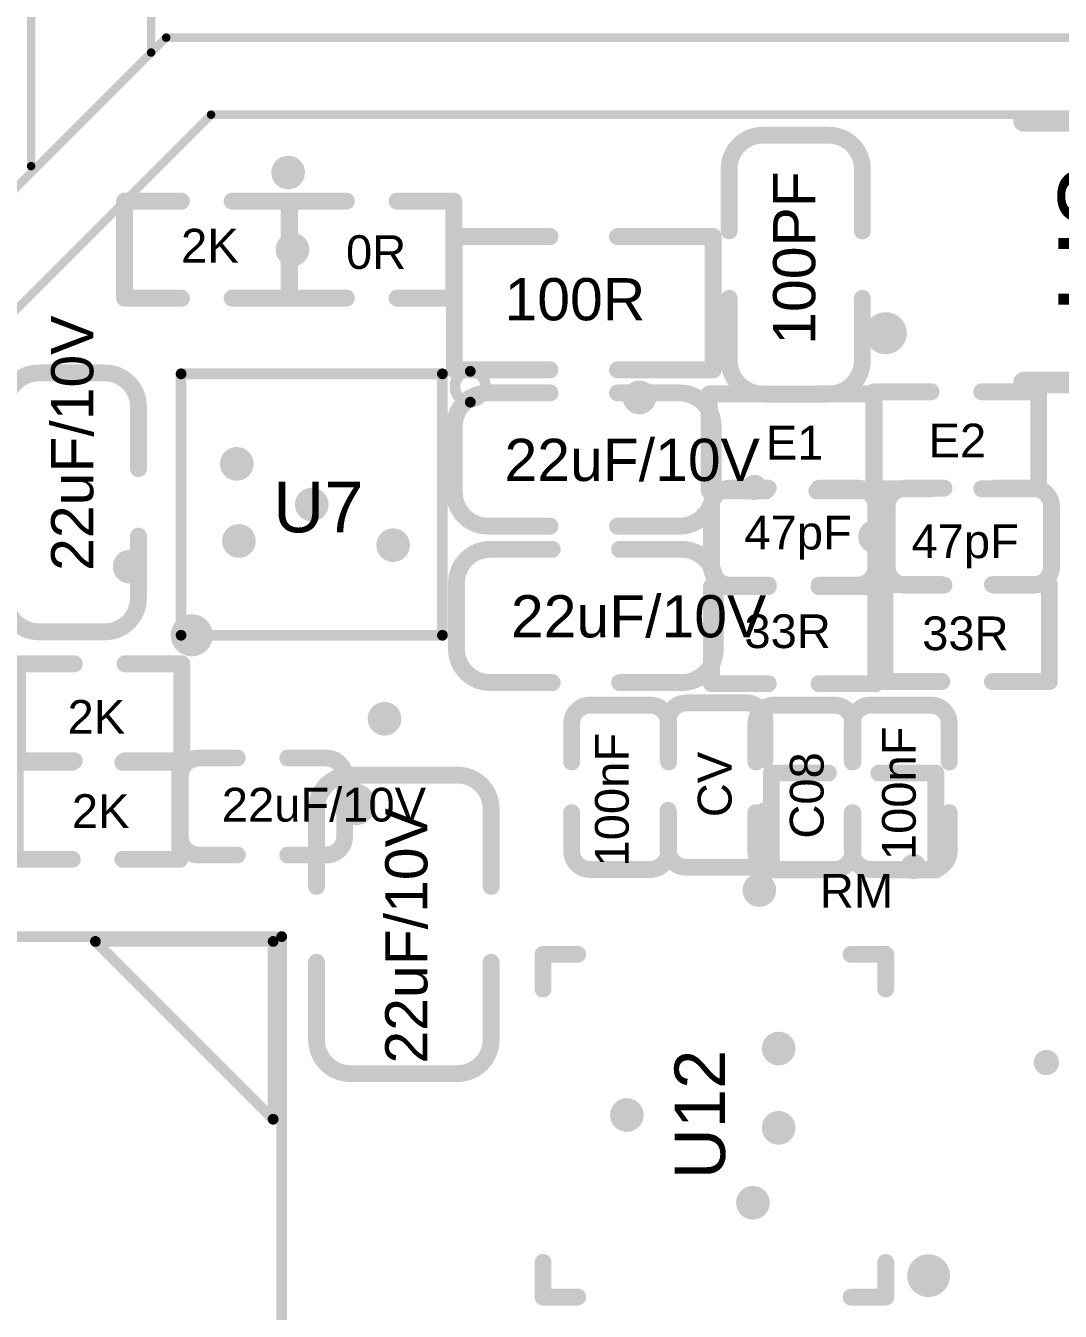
# Model space of a CAD drawing. Header units: millimetres. Extents: x 261 to 299, y 113 to 224.
# Drawn here: x 278.22 to 290.49, y 157.39 to 172.63 of the extents above; entities that cross this region are included whole.
import ezdxf

# ---------------------------------------------------------------- set-up
doc = ezdxf.new("R2010")
doc.units = ezdxf.units.MM
doc.layers.add('TopOverlay', color=2, linetype='Continuous')
doc.layers.add('ViaHoleLayer', color=16, linetype='Continuous')
doc.styles.add('Arial', font='arial.ttf', dxfattribs={"height": 0.2})

# ---------------------------------------------------------------- blocks, each defined once
blk = doc.blocks.new('LC_0402_C_1')
at = {"layer": 'TopOverlay', "const_width": 0.2}
for points in [[(-0.975, 0.355, -0.414214), (-0.755, 0.575)], [(0.755, 0.575, -0.414214), (0.975, 0.355)], [(-0.755, -0.575, -0.414214), (-0.975, -0.355)], [(0.975, -0.355, -0.414214), (0.755, -0.575)]]:
    blk.add_lwpolyline(points, format="xyb", dxfattribs=at)
at = {"layer": 'TopOverlay', "const_width": 0.1}
for points in [[(-0.805, 0.575, 1), (-0.705, 0.575, 1)], [(-0.8, 0.575, 1), (-0.7, 0.575, 1)], [(-0.35, 0.575, 1), (-0.25, 0.575, 1)], [(0.25, 0.575, 1), (0.35, 0.575, 1)], [(0.7, 0.575, 1), (0.8, 0.575, 1)], [(0.705, 0.575, 1), (0.805, 0.575, 1)], [(-1.025, 0.355, 1), (-0.925, 0.355, 1)], [(-1.025, 0.355, 1), (-0.925, 0.355, 1)], [(0.925, 0.355, 1), (1.025, 0.355, 1)], [(0.925, 0.355, 1), (1.025, 0.355, 1)], [(-1.025, -0.355, 1), (-0.925, -0.355, 1)], [(-1.025, -0.355, 1), (-0.925, -0.355, 1)], [(0.925, -0.355, 1), (1.025, -0.355, 1)], [(0.925, -0.355, 1), (1.025, -0.355, 1)], [(-0.805, -0.575, 1), (-0.705, -0.575, 1)], [(-0.8, -0.575, 1), (-0.7, -0.575, 1)], [(-0.35, -0.575, 1), (-0.25, -0.575, 1)], [(0.25, -0.575, 1), (0.35, -0.575, 1)], [(0.7, -0.575, 1), (0.8, -0.575, 1)], [(0.705, -0.575, 1), (0.805, -0.575, 1)]]:
    blk.add_lwpolyline(points, format="xyb", close=True, dxfattribs=at)
at = {"layer": 'TopOverlay', "const_width": 0.2}
for points in [[(-0.75, 0.575), (-0.3, 0.575)], [(0.3, 0.575), (0.75, 0.575)], [(-0.975, 0.355), (-0.975, -0.355)], [(0.975, 0.355), (0.975, -0.355)], [(-0.75, -0.575), (-0.3, -0.575)], [(0.3, -0.575), (0.75, -0.575)]]:
    blk.add_lwpolyline(points, dxfattribs=at)
blk = doc.blocks.new('LC_0402_R_2')
at = {"layer": 'TopOverlay', "const_width": 0.2}
for points in [[(-0.975, 0.575), (-0.3, 0.575)], [(-0.975, -0.575), (-0.975, 0.575)], [(0.3, 0.575), (0.975, 0.575)], [(0.975, -0.575), (0.975, 0.575)], [(-0.975, -0.575), (-0.3, -0.575)], [(0.3, -0.575), (0.975, -0.575)]]:
    blk.add_lwpolyline(points, dxfattribs=at)
at = {"layer": 'TopOverlay', "const_width": 0.1}
for points in [[(-1.025, 0.575, 1), (-0.925, 0.575, 1)], [(-1.025, 0.575, 1), (-0.925, 0.575, 1)], [(-0.35, 0.575, 1), (-0.25, 0.575, 1)], [(0.25, 0.575, 1), (0.35, 0.575, 1)], [(0.925, 0.575, 1), (1.025, 0.575, 1)], [(0.925, 0.575, 1), (1.025, 0.575, 1)], [(-1.025, -0.575, 1), (-0.925, -0.575, 1)], [(-1.025, -0.575, 1), (-0.925, -0.575, 1)], [(-0.35, -0.575, 1), (-0.25, -0.575, 1)], [(0.25, -0.575, 1), (0.35, -0.575, 1)], [(0.925, -0.575, 1), (1.025, -0.575, 1)], [(0.925, -0.575, 1), (1.025, -0.575, 1)]]:
    blk.add_lwpolyline(points, format="xyb", close=True, dxfattribs=at)
blk = doc.blocks.new('LC_0402_C_5')
at = {"layer": 'TopOverlay', "const_width": 0.2}
for points in [[(-0.975, 0.355, -0.414214), (-0.755, 0.575)], [(0.755, 0.575, -0.414214), (0.975, 0.355)], [(-0.755, -0.575, -0.414214), (-0.975, -0.355)], [(0.975, -0.355, -0.414214), (0.755, -0.575)]]:
    blk.add_lwpolyline(points, format="xyb", dxfattribs=at)
at = {"layer": 'TopOverlay', "const_width": 0.1}
for points in [[(-0.805, 0.575, 1), (-0.705, 0.575, 1)], [(-0.8, 0.575, 1), (-0.7, 0.575, 1)], [(-0.35, 0.575, 1), (-0.25, 0.575, 1)], [(0.25, 0.575, 1), (0.35, 0.575, 1)], [(0.7, 0.575, 1), (0.8, 0.575, 1)], [(0.705, 0.575, 1), (0.805, 0.575, 1)], [(-1.025, 0.355, 1), (-0.925, 0.355, 1)], [(-1.025, 0.355, 1), (-0.925, 0.355, 1)], [(0.925, 0.355, 1), (1.025, 0.355, 1)], [(0.925, 0.355, 1), (1.025, 0.355, 1)], [(-1.025, -0.355, 1), (-0.925, -0.355, 1)], [(-1.025, -0.355, 1), (-0.925, -0.355, 1)], [(0.925, -0.355, 1), (1.025, -0.355, 1)], [(0.925, -0.355, 1), (1.025, -0.355, 1)], [(-0.805, -0.575, 1), (-0.705, -0.575, 1)], [(-0.8, -0.575, 1), (-0.7, -0.575, 1)], [(-0.35, -0.575, 1), (-0.25, -0.575, 1)], [(0.25, -0.575, 1), (0.35, -0.575, 1)], [(0.7, -0.575, 1), (0.8, -0.575, 1)], [(0.705, -0.575, 1), (0.805, -0.575, 1)]]:
    blk.add_lwpolyline(points, format="xyb", close=True, dxfattribs=at)
at = {"layer": 'TopOverlay', "const_width": 0.2}
for points in [[(-0.75, 0.575), (-0.3, 0.575)], [(0.3, 0.575), (0.75, 0.575)], [(-0.975, 0.355), (-0.975, -0.355)], [(0.975, 0.355), (0.975, -0.355)], [(-0.75, -0.575), (-0.3, -0.575)], [(0.3, -0.575), (0.75, -0.575)]]:
    blk.add_lwpolyline(points, dxfattribs=at)
blk = doc.blocks.new('LC_0603_C_52')
at = {"layer": 'TopOverlay', "const_width": 0.2}
for points in [[(-1.535, 0.39, -0.414213), (-1.135, 0.79)], [(1.135, 0.79, -0.414213), (1.535, 0.39)], [(-1.135, -0.79, -0.414213), (-1.535, -0.39)], [(1.535, -0.39, -0.414213), (1.135, -0.79)]]:
    blk.add_lwpolyline(points, format="xyb", dxfattribs=at)
for points in [[(-1.135, 0.79), (-0.4, 0.79)], [(0.4, 0.79), (1.135, 0.79)], [(-1.535, 0.39), (-1.535, -0.39)], [(1.535, 0.39), (1.535, -0.39)], [(-1.135, -0.79), (-0.4, -0.79)], [(0.4, -0.79), (1.135, -0.79)]]:
    blk.add_lwpolyline(points, dxfattribs=at)
at = {"layer": 'TopOverlay', "const_width": 0.1}
for points in [[(-1.185, 0.79, 1), (-1.085, 0.79, 1)], [(-1.185, 0.79, 1), (-1.085, 0.79, 1)], [(-0.45, 0.79, 1), (-0.35, 0.79, 1)], [(0.35, 0.79, 1), (0.45, 0.79, 1)], [(1.085, 0.79, 1), (1.185, 0.79, 1)], [(1.085, 0.79, 1), (1.185, 0.79, 1)], [(-1.585, 0.39, 1), (-1.485, 0.39, 1)], [(-1.585, 0.39, 1), (-1.485, 0.39, 1)], [(1.485, 0.39, 1), (1.585, 0.39, 1)], [(1.485, 0.39, 1), (1.585, 0.39, 1)], [(-1.585, -0.39, 1), (-1.485, -0.39, 1)], [(-1.585, -0.39, 1), (-1.485, -0.39, 1)], [(1.485, -0.39, 1), (1.585, -0.39, 1)], [(1.485, -0.39, 1), (1.585, -0.39, 1)], [(-1.185, -0.79, 1), (-1.085, -0.79, 1)], [(-1.185, -0.79, 1), (-1.085, -0.79, 1)], [(-0.45, -0.79, 1), (-0.35, -0.79, 1)], [(0.35, -0.79, 1), (0.45, -0.79, 1)], [(1.085, -0.79, 1), (1.185, -0.79, 1)], [(1.085, -0.79, 1), (1.185, -0.79, 1)]]:
    blk.add_lwpolyline(points, format="xyb", close=True, dxfattribs=at)
blk = doc.blocks.new('LC_0805_C_53')
at = {"layer": 'TopOverlay', "const_width": 0.2}
for points in [[(-1.77, 0.635, -0.414214), (-1.37, 1.035)], [(1.37, 1.035, -0.414213), (1.77, 0.635)], [(-1.37, -1.035, -0.414213), (-1.77, -0.635)], [(1.77, -0.635, -0.414214), (1.37, -1.035)]]:
    blk.add_lwpolyline(points, format="xyb", dxfattribs=at)
for points in [[(-0.45, 1.035), (-1.37, 1.035)], [(1.37, 1.035), (0.45, 1.035)], [(-1.77, -0.635), (-1.77, 0.635)], [(1.77, -0.635), (1.77, 0.635)], [(-0.45, -1.035), (-1.37, -1.035)], [(1.37, -1.035), (0.45, -1.035)]]:
    blk.add_lwpolyline(points, dxfattribs=at)
at = {"layer": 'TopOverlay', "const_width": 0.1}
for points in [[(-1.42, 1.035, 1), (-1.32, 1.035, 1)], [(-1.42, 1.035, 1), (-1.32, 1.035, 1)], [(-0.5, 1.035, 1), (-0.4, 1.035, 1)], [(0.4, 1.035, 1), (0.5, 1.035, 1)], [(1.32, 1.035, 1), (1.42, 1.035, 1)], [(1.32, 1.035, 1), (1.42, 1.035, 1)], [(-1.82, 0.635, 1), (-1.72, 0.635, 1)], [(-1.82, 0.635, 1), (-1.72, 0.635, 1)], [(1.72, 0.635, 1), (1.82, 0.635, 1)], [(1.72, 0.635, 1), (1.82, 0.635, 1)], [(-1.82, -0.635, 1), (-1.72, -0.635, 1)], [(-1.82, -0.635, 1), (-1.72, -0.635, 1)], [(1.72, -0.635, 1), (1.82, -0.635, 1)], [(1.72, -0.635, 1), (1.82, -0.635, 1)], [(-1.42, -1.035, 1), (-1.32, -1.035, 1)], [(-1.42, -1.035, 1), (-1.32, -1.035, 1)], [(-0.5, -1.035, 1), (-0.4, -1.035, 1)], [(0.4, -1.035, 1), (0.5, -1.035, 1)], [(1.32, -1.035, 1), (1.42, -1.035, 1)], [(1.32, -1.035, 1), (1.42, -1.035, 1)]]:
    blk.add_lwpolyline(points, format="xyb", close=True, dxfattribs=at)
blk = doc.blocks.new('LC_0603_C_55')
at = {"layer": 'TopOverlay', "const_width": 0.2}
for points in [[(-1.535, 0.39, -0.414213), (-1.135, 0.79)], [(1.135, 0.79, -0.414213), (1.535, 0.39)], [(-1.135, -0.79, -0.414213), (-1.535, -0.39)], [(1.535, -0.39, -0.414213), (1.135, -0.79)]]:
    blk.add_lwpolyline(points, format="xyb", dxfattribs=at)
for points in [[(-0.4, 0.79), (-1.135, 0.79)], [(1.135, 0.79), (0.4, 0.79)], [(-1.535, -0.39), (-1.535, 0.39)], [(1.535, -0.39), (1.535, 0.39)], [(-0.4, -0.79), (-1.135, -0.79)], [(1.135, -0.79), (0.4, -0.79)]]:
    blk.add_lwpolyline(points, dxfattribs=at)
at = {"layer": 'TopOverlay', "const_width": 0.1}
for points in [[(-1.185, 0.79, 1), (-1.085, 0.79, 1)], [(-1.185, 0.79, 1), (-1.085, 0.79, 1)], [(-0.45, 0.79, 1), (-0.35, 0.79, 1)], [(0.35, 0.79, 1), (0.45, 0.79, 1)], [(1.085, 0.79, 1), (1.185, 0.79, 1)], [(1.085, 0.79, 1), (1.185, 0.79, 1)], [(-1.585, 0.39, 1), (-1.485, 0.39, 1)], [(-1.585, 0.39, 1), (-1.485, 0.39, 1)], [(1.485, 0.39, 1), (1.585, 0.39, 1)], [(1.485, 0.39, 1), (1.585, 0.39, 1)], [(-1.585, -0.39, 1), (-1.485, -0.39, 1)], [(-1.585, -0.39, 1), (-1.485, -0.39, 1)], [(1.485, -0.39, 1), (1.585, -0.39, 1)], [(1.485, -0.39, 1), (1.585, -0.39, 1)], [(-1.185, -0.79, 1), (-1.085, -0.79, 1)], [(-1.185, -0.79, 1), (-1.085, -0.79, 1)], [(-0.45, -0.79, 1), (-0.35, -0.79, 1)], [(0.35, -0.79, 1), (0.45, -0.79, 1)], [(1.085, -0.79, 1), (1.185, -0.79, 1)], [(1.085, -0.79, 1), (1.185, -0.79, 1)]]:
    blk.add_lwpolyline(points, format="xyb", close=True, dxfattribs=at)
blk = doc.blocks.new('LC_0402_C_69')
at = {"layer": 'TopOverlay', "const_width": 0.2}
for points in [[(-0.975, 0.355, -0.414214), (-0.755, 0.575)], [(0.755, 0.575, -0.414214), (0.975, 0.355)], [(-0.755, -0.575, -0.414214), (-0.975, -0.355)], [(0.975, -0.355, -0.414214), (0.755, -0.575)]]:
    blk.add_lwpolyline(points, format="xyb", dxfattribs=at)
at = {"layer": 'TopOverlay', "const_width": 0.1}
for points in [[(-0.805, 0.575, 1), (-0.705, 0.575, 1)], [(-0.8, 0.575, 1), (-0.7, 0.575, 1)], [(-0.35, 0.575, 1), (-0.25, 0.575, 1)], [(0.25, 0.575, 1), (0.35, 0.575, 1)], [(0.7, 0.575, 1), (0.8, 0.575, 1)], [(0.705, 0.575, 1), (0.805, 0.575, 1)], [(-1.025, 0.355, 1), (-0.925, 0.355, 1)], [(-1.025, 0.355, 1), (-0.925, 0.355, 1)], [(0.925, 0.355, 1), (1.025, 0.355, 1)], [(0.925, 0.355, 1), (1.025, 0.355, 1)], [(-1.025, -0.355, 1), (-0.925, -0.355, 1)], [(-1.025, -0.355, 1), (-0.925, -0.355, 1)], [(0.925, -0.355, 1), (1.025, -0.355, 1)], [(0.925, -0.355, 1), (1.025, -0.355, 1)], [(-0.805, -0.575, 1), (-0.705, -0.575, 1)], [(-0.8, -0.575, 1), (-0.7, -0.575, 1)], [(-0.35, -0.575, 1), (-0.25, -0.575, 1)], [(0.25, -0.575, 1), (0.35, -0.575, 1)], [(0.7, -0.575, 1), (0.8, -0.575, 1)], [(0.705, -0.575, 1), (0.805, -0.575, 1)]]:
    blk.add_lwpolyline(points, format="xyb", close=True, dxfattribs=at)
at = {"layer": 'TopOverlay', "const_width": 0.2}
for points in [[(-0.3, 0.575), (-0.75, 0.575)], [(0.75, 0.575), (0.3, 0.575)], [(-0.975, -0.355), (-0.975, 0.355)], [(0.975, -0.355), (0.975, 0.355)], [(-0.3, -0.575), (-0.75, -0.575)], [(0.75, -0.575), (0.3, -0.575)]]:
    blk.add_lwpolyline(points, dxfattribs=at)
blk = doc.blocks.new('LC_0402_C_70')
at = {"layer": 'TopOverlay', "const_width": 0.2}
for points in [[(-0.975, 0.355, -0.414214), (-0.755, 0.575)], [(0.755, 0.575, -0.414214), (0.975, 0.355)], [(-0.755, -0.575, -0.414214), (-0.975, -0.355)], [(0.975, -0.355, -0.414214), (0.755, -0.575)]]:
    blk.add_lwpolyline(points, format="xyb", dxfattribs=at)
at = {"layer": 'TopOverlay', "const_width": 0.1}
for points in [[(-0.805, 0.575, 1), (-0.705, 0.575, 1)], [(-0.8, 0.575, 1), (-0.7, 0.575, 1)], [(-0.35, 0.575, 1), (-0.25, 0.575, 1)], [(0.25, 0.575, 1), (0.35, 0.575, 1)], [(0.7, 0.575, 1), (0.8, 0.575, 1)], [(0.705, 0.575, 1), (0.805, 0.575, 1)], [(-1.025, 0.355, 1), (-0.925, 0.355, 1)], [(-1.025, 0.355, 1), (-0.925, 0.355, 1)], [(0.925, 0.355, 1), (1.025, 0.355, 1)], [(0.925, 0.355, 1), (1.025, 0.355, 1)], [(-1.025, -0.355, 1), (-0.925, -0.355, 1)], [(-1.025, -0.355, 1), (-0.925, -0.355, 1)], [(0.925, -0.355, 1), (1.025, -0.355, 1)], [(0.925, -0.355, 1), (1.025, -0.355, 1)], [(-0.805, -0.575, 1), (-0.705, -0.575, 1)], [(-0.8, -0.575, 1), (-0.7, -0.575, 1)], [(-0.35, -0.575, 1), (-0.25, -0.575, 1)], [(0.25, -0.575, 1), (0.35, -0.575, 1)], [(0.7, -0.575, 1), (0.8, -0.575, 1)], [(0.705, -0.575, 1), (0.805, -0.575, 1)]]:
    blk.add_lwpolyline(points, format="xyb", close=True, dxfattribs=at)
at = {"layer": 'TopOverlay', "const_width": 0.2}
for points in [[(-0.3, 0.575), (-0.75, 0.575)], [(0.75, 0.575), (0.3, 0.575)], [(-0.975, 0.355), (-0.975, -0.355)], [(0.975, 0.355), (0.975, -0.355)], [(-0.3, -0.575), (-0.75, -0.575)], [(0.75, -0.575), (0.3, -0.575)]]:
    blk.add_lwpolyline(points, dxfattribs=at)
blk = doc.blocks.new('LC_0402_C_71')
at = {"layer": 'TopOverlay', "const_width": 0.2}
for points in [[(-0.975, 0.355, -0.414214), (-0.755, 0.575)], [(0.755, 0.575, -0.414214), (0.975, 0.355)], [(-0.755, -0.575, -0.414214), (-0.975, -0.355)], [(0.975, -0.355, -0.414214), (0.755, -0.575)]]:
    blk.add_lwpolyline(points, format="xyb", dxfattribs=at)
at = {"layer": 'TopOverlay', "const_width": 0.1}
for points in [[(-0.805, 0.575, 1), (-0.705, 0.575, 1)], [(-0.8, 0.575, 1), (-0.7, 0.575, 1)], [(-0.35, 0.575, 1), (-0.25, 0.575, 1)], [(0.25, 0.575, 1), (0.35, 0.575, 1)], [(0.7, 0.575, 1), (0.8, 0.575, 1)], [(0.705, 0.575, 1), (0.805, 0.575, 1)], [(-1.025, 0.355, 1), (-0.925, 0.355, 1)], [(-1.025, 0.355, 1), (-0.925, 0.355, 1)], [(0.925, 0.355, 1), (1.025, 0.355, 1)], [(0.925, 0.355, 1), (1.025, 0.355, 1)], [(-1.025, -0.355, 1), (-0.925, -0.355, 1)], [(-1.025, -0.355, 1), (-0.925, -0.355, 1)], [(0.925, -0.355, 1), (1.025, -0.355, 1)], [(0.925, -0.355, 1), (1.025, -0.355, 1)], [(-0.805, -0.575, 1), (-0.705, -0.575, 1)], [(-0.8, -0.575, 1), (-0.7, -0.575, 1)], [(-0.35, -0.575, 1), (-0.25, -0.575, 1)], [(0.25, -0.575, 1), (0.35, -0.575, 1)], [(0.7, -0.575, 1), (0.8, -0.575, 1)], [(0.705, -0.575, 1), (0.805, -0.575, 1)]]:
    blk.add_lwpolyline(points, format="xyb", close=True, dxfattribs=at)
at = {"layer": 'TopOverlay', "const_width": 0.2}
for points in [[(-0.3, 0.575), (-0.75, 0.575)], [(0.75, 0.575), (0.3, 0.575)], [(-0.975, 0.355), (-0.975, -0.355)], [(0.975, 0.355), (0.975, -0.355)], [(-0.3, -0.575), (-0.75, -0.575)], [(0.75, -0.575), (0.3, -0.575)]]:
    blk.add_lwpolyline(points, dxfattribs=at)
blk = doc.blocks.new('LC_0402_C_72')
at = {"layer": 'TopOverlay', "const_width": 0.2}
for points in [[(-0.975, 0.355, -0.414214), (-0.755, 0.575)], [(0.755, 0.575, -0.414214), (0.975, 0.355)], [(-0.755, -0.575, -0.414214), (-0.975, -0.355)], [(0.975, -0.355, -0.414214), (0.755, -0.575)]]:
    blk.add_lwpolyline(points, format="xyb", dxfattribs=at)
at = {"layer": 'TopOverlay', "const_width": 0.1}
for points in [[(-0.805, 0.575, 1), (-0.705, 0.575, 1)], [(-0.8, 0.575, 1), (-0.7, 0.575, 1)], [(-0.35, 0.575, 1), (-0.25, 0.575, 1)], [(0.25, 0.575, 1), (0.35, 0.575, 1)], [(0.7, 0.575, 1), (0.8, 0.575, 1)], [(0.705, 0.575, 1), (0.805, 0.575, 1)], [(-1.025, 0.355, 1), (-0.925, 0.355, 1)], [(-1.025, 0.355, 1), (-0.925, 0.355, 1)], [(0.925, 0.355, 1), (1.025, 0.355, 1)], [(0.925, 0.355, 1), (1.025, 0.355, 1)], [(-1.025, -0.355, 1), (-0.925, -0.355, 1)], [(-1.025, -0.355, 1), (-0.925, -0.355, 1)], [(0.925, -0.355, 1), (1.025, -0.355, 1)], [(0.925, -0.355, 1), (1.025, -0.355, 1)], [(-0.805, -0.575, 1), (-0.705, -0.575, 1)], [(-0.8, -0.575, 1), (-0.7, -0.575, 1)], [(-0.35, -0.575, 1), (-0.25, -0.575, 1)], [(0.25, -0.575, 1), (0.35, -0.575, 1)], [(0.7, -0.575, 1), (0.8, -0.575, 1)], [(0.705, -0.575, 1), (0.805, -0.575, 1)]]:
    blk.add_lwpolyline(points, format="xyb", close=True, dxfattribs=at)
at = {"layer": 'TopOverlay', "const_width": 0.2}
for points in [[(-0.3, 0.575), (-0.75, 0.575)], [(0.75, 0.575), (0.3, 0.575)], [(-0.975, -0.355), (-0.975, 0.355)], [(0.975, -0.355), (0.975, 0.355)], [(-0.3, -0.575), (-0.75, -0.575)], [(0.75, -0.575), (0.3, -0.575)]]:
    blk.add_lwpolyline(points, dxfattribs=at)
blk = doc.blocks.new('LC_0402_R_93')
at = {"layer": 'TopOverlay', "const_width": 0.2}
for points in [[(-0.975, -0.575), (-0.975, 0.575)], [(-0.975, 0.575), (-0.3, 0.575)], [(0.3, 0.575), (0.975, 0.575)], [(0.975, -0.575), (0.975, 0.575)], [(-0.975, -0.575), (-0.3, -0.575)], [(0.3, -0.575), (0.975, -0.575)]]:
    blk.add_lwpolyline(points, dxfattribs=at)
at = {"layer": 'TopOverlay', "const_width": 0.1}
for points in [[(-1.025, 0.575, 1), (-0.925, 0.575, 1)], [(-1.025, 0.575, 1), (-0.925, 0.575, 1)], [(-0.35, 0.575, 1), (-0.25, 0.575, 1)], [(0.25, 0.575, 1), (0.35, 0.575, 1)], [(0.925, 0.575, 1), (1.025, 0.575, 1)], [(0.925, 0.575, 1), (1.025, 0.575, 1)], [(-1.025, -0.575, 1), (-0.925, -0.575, 1)], [(-1.025, -0.575, 1), (-0.925, -0.575, 1)], [(-0.35, -0.575, 1), (-0.25, -0.575, 1)], [(0.25, -0.575, 1), (0.35, -0.575, 1)], [(0.925, -0.575, 1), (1.025, -0.575, 1)], [(0.925, -0.575, 1), (1.025, -0.575, 1)]]:
    blk.add_lwpolyline(points, format="xyb", close=True, dxfattribs=at)
blk = doc.blocks.new('LC_0402_R_94')
at = {"layer": 'TopOverlay', "const_width": 0.2}
for points in [[(-0.975, 0.575), (-0.975, -0.575)], [(-0.3, 0.575), (-0.975, 0.575)], [(0.975, 0.575), (0.3, 0.575)], [(0.975, 0.575), (0.975, -0.575)], [(-0.3, -0.575), (-0.975, -0.575)], [(0.975, -0.575), (0.3, -0.575)]]:
    blk.add_lwpolyline(points, dxfattribs=at)
at = {"layer": 'TopOverlay', "const_width": 0.1}
for points in [[(-1.025, 0.575, 1), (-0.925, 0.575, 1)], [(-1.025, 0.575, 1), (-0.925, 0.575, 1)], [(-0.35, 0.575, 1), (-0.25, 0.575, 1)], [(0.25, 0.575, 1), (0.35, 0.575, 1)], [(0.925, 0.575, 1), (1.025, 0.575, 1)], [(0.925, 0.575, 1), (1.025, 0.575, 1)], [(-1.025, -0.575, 1), (-0.925, -0.575, 1)], [(-1.025, -0.575, 1), (-0.925, -0.575, 1)], [(-0.35, -0.575, 1), (-0.25, -0.575, 1)], [(0.25, -0.575, 1), (0.35, -0.575, 1)], [(0.925, -0.575, 1), (1.025, -0.575, 1)], [(0.925, -0.575, 1), (1.025, -0.575, 1)]]:
    blk.add_lwpolyline(points, format="xyb", close=True, dxfattribs=at)
blk = doc.blocks.new('LC_0402_R_105')
at = {"layer": 'TopOverlay', "const_width": 0.2}
for points in [[(-0.975, 0.575), (-0.975, -0.575)], [(-0.3, 0.575), (-0.975, 0.575)], [(0.975, 0.575), (0.3, 0.575)], [(0.975, 0.575), (0.975, -0.575)], [(-0.3, -0.575), (-0.975, -0.575)], [(0.975, -0.575), (0.3, -0.575)]]:
    blk.add_lwpolyline(points, dxfattribs=at)
at = {"layer": 'TopOverlay', "const_width": 0.1}
for points in [[(-1.025, 0.575, 1), (-0.925, 0.575, 1)], [(-1.025, 0.575, 1), (-0.925, 0.575, 1)], [(-0.35, 0.575, 1), (-0.25, 0.575, 1)], [(0.25, 0.575, 1), (0.35, 0.575, 1)], [(0.925, 0.575, 1), (1.025, 0.575, 1)], [(0.925, 0.575, 1), (1.025, 0.575, 1)], [(-1.025, -0.575, 1), (-0.925, -0.575, 1)], [(-1.025, -0.575, 1), (-0.925, -0.575, 1)], [(-0.35, -0.575, 1), (-0.25, -0.575, 1)], [(0.25, -0.575, 1), (0.35, -0.575, 1)], [(0.925, -0.575, 1), (1.025, -0.575, 1)], [(0.925, -0.575, 1), (1.025, -0.575, 1)]]:
    blk.add_lwpolyline(points, format="xyb", close=True, dxfattribs=at)
blk = doc.blocks.new('LC_0402_R_107')
at = {"layer": 'TopOverlay', "const_width": 0.2}
for points in [[(-0.975, 0.575), (-0.975, -0.575)], [(-0.3, 0.575), (-0.975, 0.575)], [(0.975, 0.575), (0.3, 0.575)], [(0.975, 0.575), (0.975, -0.575)], [(-0.3, -0.575), (-0.975, -0.575)], [(0.975, -0.575), (0.3, -0.575)]]:
    blk.add_lwpolyline(points, dxfattribs=at)
at = {"layer": 'TopOverlay', "const_width": 0.1}
for points in [[(-1.025, 0.575, 1), (-0.925, 0.575, 1)], [(-1.025, 0.575, 1), (-0.925, 0.575, 1)], [(-0.35, 0.575, 1), (-0.25, 0.575, 1)], [(0.25, 0.575, 1), (0.35, 0.575, 1)], [(0.925, 0.575, 1), (1.025, 0.575, 1)], [(0.925, 0.575, 1), (1.025, 0.575, 1)], [(-1.025, -0.575, 1), (-0.925, -0.575, 1)], [(-1.025, -0.575, 1), (-0.925, -0.575, 1)], [(-0.35, -0.575, 1), (-0.25, -0.575, 1)], [(0.25, -0.575, 1), (0.35, -0.575, 1)], [(0.925, -0.575, 1), (1.025, -0.575, 1)], [(0.925, -0.575, 1), (1.025, -0.575, 1)]]:
    blk.add_lwpolyline(points, format="xyb", close=True, dxfattribs=at)
blk = doc.blocks.new('LC_0603_R_108')
at = {"layer": 'TopOverlay', "const_width": 0.2}
for points in [[(-0.4, 0.79), (-1.535, 0.79)], [(-1.535, 0.79), (-1.535, -0.79)], [(1.535, 0.79), (0.4, 0.79)], [(1.535, 0.79), (1.535, -0.79)], [(-0.4, -0.79), (-1.535, -0.79)], [(1.535, -0.79), (0.4, -0.79)]]:
    blk.add_lwpolyline(points, dxfattribs=at)
at = {"layer": 'TopOverlay', "const_width": 0.1}
for points in [[(-1.585, 0.79, 1), (-1.485, 0.79, 1)], [(-1.585, 0.79, 1), (-1.485, 0.79, 1)], [(-0.45, 0.79, 1), (-0.35, 0.79, 1)], [(0.35, 0.79, 1), (0.45, 0.79, 1)], [(1.485, 0.79, 1), (1.585, 0.79, 1)], [(1.485, 0.79, 1), (1.585, 0.79, 1)], [(-1.585, -0.79, 1), (-1.485, -0.79, 1)], [(-1.585, -0.79, 1), (-1.485, -0.79, 1)], [(-0.45, -0.79, 1), (-0.35, -0.79, 1)], [(0.35, -0.79, 1), (0.45, -0.79, 1)], [(1.485, -0.79, 1), (1.585, -0.79, 1)], [(1.485, -0.79, 1), (1.585, -0.79, 1)]]:
    blk.add_lwpolyline(points, format="xyb", close=True, dxfattribs=at)
blk = doc.blocks.new('LC_0402_R_110')
at = {"layer": 'TopOverlay', "const_width": 0.2}
for points in [[(-0.975, 0.575), (-0.975, -0.575)], [(-0.3, 0.575), (-0.975, 0.575)], [(0.975, 0.575), (0.3, 0.575)], [(0.975, 0.575), (0.975, -0.575)], [(-0.3, -0.575), (-0.975, -0.575)], [(0.975, -0.575), (0.3, -0.575)]]:
    blk.add_lwpolyline(points, dxfattribs=at)
at = {"layer": 'TopOverlay', "const_width": 0.1}
for points in [[(-1.025, 0.575, 1), (-0.925, 0.575, 1)], [(-1.025, 0.575, 1), (-0.925, 0.575, 1)], [(-0.35, 0.575, 1), (-0.25, 0.575, 1)], [(0.25, 0.575, 1), (0.35, 0.575, 1)], [(0.925, 0.575, 1), (1.025, 0.575, 1)], [(0.925, 0.575, 1), (1.025, 0.575, 1)], [(-1.025, -0.575, 1), (-0.925, -0.575, 1)], [(-1.025, -0.575, 1), (-0.925, -0.575, 1)], [(-0.35, -0.575, 1), (-0.25, -0.575, 1)], [(0.25, -0.575, 1), (0.35, -0.575, 1)], [(0.925, -0.575, 1), (1.025, -0.575, 1)], [(0.925, -0.575, 1), (1.025, -0.575, 1)]]:
    blk.add_lwpolyline(points, format="xyb", close=True, dxfattribs=at)
blk = doc.blocks.new('LC_0402_R_111')
at = {"layer": 'TopOverlay', "const_width": 0.2}
for points in [[(-0.975, -0.575), (-0.975, 0.575)], [(-0.975, 0.575), (-0.3, 0.575)], [(0.3, 0.575), (0.975, 0.575)], [(0.975, -0.575), (0.975, 0.575)], [(-0.975, -0.575), (-0.3, -0.575)], [(0.3, -0.575), (0.975, -0.575)]]:
    blk.add_lwpolyline(points, dxfattribs=at)
at = {"layer": 'TopOverlay', "const_width": 0.1}
for points in [[(-1.025, 0.575, 1), (-0.925, 0.575, 1)], [(-1.025, 0.575, 1), (-0.925, 0.575, 1)], [(-0.35, 0.575, 1), (-0.25, 0.575, 1)], [(0.25, 0.575, 1), (0.35, 0.575, 1)], [(0.925, 0.575, 1), (1.025, 0.575, 1)], [(0.925, 0.575, 1), (1.025, 0.575, 1)], [(-1.025, -0.575, 1), (-0.925, -0.575, 1)], [(-1.025, -0.575, 1), (-0.925, -0.575, 1)], [(-0.35, -0.575, 1), (-0.25, -0.575, 1)], [(0.25, -0.575, 1), (0.35, -0.575, 1)], [(0.925, -0.575, 1), (1.025, -0.575, 1)], [(0.925, -0.575, 1), (1.025, -0.575, 1)]]:
    blk.add_lwpolyline(points, format="xyb", close=True, dxfattribs=at)
blk = doc.blocks.new('LC_0402_R_142')
at = {"layer": 'TopOverlay', "const_width": 0.2}
for points in [[(-0.975, 0.575), (-0.975, -0.575)], [(-0.3, 0.575), (-0.975, 0.575)], [(0.975, 0.575), (0.3, 0.575)], [(0.975, 0.575), (0.975, -0.575)], [(-0.3, -0.575), (-0.975, -0.575)], [(0.975, -0.575), (0.3, -0.575)]]:
    blk.add_lwpolyline(points, dxfattribs=at)
at = {"layer": 'TopOverlay', "const_width": 0.1}
for points in [[(-1.025, 0.575, 1), (-0.925, 0.575, 1)], [(-1.025, 0.575, 1), (-0.925, 0.575, 1)], [(-0.35, 0.575, 1), (-0.25, 0.575, 1)], [(0.25, 0.575, 1), (0.35, 0.575, 1)], [(0.925, 0.575, 1), (1.025, 0.575, 1)], [(0.925, 0.575, 1), (1.025, 0.575, 1)], [(-1.025, -0.575, 1), (-0.925, -0.575, 1)], [(-1.025, -0.575, 1), (-0.925, -0.575, 1)], [(-0.35, -0.575, 1), (-0.25, -0.575, 1)], [(0.25, -0.575, 1), (0.35, -0.575, 1)], [(0.925, -0.575, 1), (1.025, -0.575, 1)], [(0.925, -0.575, 1), (1.025, -0.575, 1)]]:
    blk.add_lwpolyline(points, format="xyb", close=True, dxfattribs=at)
blk = doc.blocks.new('LC_0402_R_143')
at = {"layer": 'TopOverlay', "const_width": 0.2}
for points in [[(-0.975, -0.575), (-0.975, 0.575)], [(-0.975, 0.575), (-0.3, 0.575)], [(0.3, 0.575), (0.975, 0.575)], [(0.975, -0.575), (0.975, 0.575)], [(-0.975, -0.575), (-0.3, -0.575)], [(0.3, -0.575), (0.975, -0.575)]]:
    blk.add_lwpolyline(points, dxfattribs=at)
at = {"layer": 'TopOverlay', "const_width": 0.1}
for points in [[(-1.025, 0.575, 1), (-0.925, 0.575, 1)], [(-1.025, 0.575, 1), (-0.925, 0.575, 1)], [(-0.35, 0.575, 1), (-0.25, 0.575, 1)], [(0.25, 0.575, 1), (0.35, 0.575, 1)], [(0.925, 0.575, 1), (1.025, 0.575, 1)], [(0.925, 0.575, 1), (1.025, 0.575, 1)], [(-1.025, -0.575, 1), (-0.925, -0.575, 1)], [(-1.025, -0.575, 1), (-0.925, -0.575, 1)], [(-0.35, -0.575, 1), (-0.25, -0.575, 1)], [(0.25, -0.575, 1), (0.35, -0.575, 1)], [(0.925, -0.575, 1), (1.025, -0.575, 1)], [(0.925, -0.575, 1), (1.025, -0.575, 1)]]:
    blk.add_lwpolyline(points, format="xyb", close=True, dxfattribs=at)
blk = doc.blocks.new('DFN_8_186')
at = {"layer": 'TopOverlay'}
for points, const_width in [([(-1.214, 1.88, 1), (-1.58, 1.88, 1)], 0.127), ([(-1.612, 1.88, 1), (-1.548, 1.88, 1)], 0.0635), ([(-1.246, 1.88, 1), (-1.182, 1.88, 1)], 0.0635), ([(-1.582, 1.55, 1), (-1.518, 1.55, 1)], 0.0635), ([(-1.582, 1.55, 1), (-1.518, 1.55, 1)], 0.0635), ([(1.518, 1.55, 1), (1.582, 1.55, 1)], 0.0635), ([(1.518, 1.55, 1), (1.582, 1.55, 1)], 0.0635), ([(-1.582, -1.55, 1), (-1.518, -1.55, 1)], 0.0635), ([(-1.582, -1.55, 1), (-1.518, -1.55, 1)], 0.0635), ([(1.518, -1.55, 1), (1.582, -1.55, 1)], 0.0635), ([(1.518, -1.55, 1), (1.582, -1.55, 1)], 0.0635)]:
    blk.add_lwpolyline(points, format="xyb", close=True, dxfattribs=dict(at, const_width=const_width))
at = {"layer": 'TopOverlay', "const_width": 0.127}
for points in [[(1.55, 1.55), (-1.55, 1.55)], [(-1.55, -1.55), (-1.55, 1.55)], [(1.55, -1.55), (1.55, 1.55)], [(1.55, -1.55), (-1.55, -1.55)]]:
    blk.add_lwpolyline(points, dxfattribs=at)
blk = doc.blocks.new('SOT_23_6_L2_9_W1_6_P0_95_LS2_8_BR_187')
at = {"layer": 'TopOverlay', "const_width": 0.254}
for points in [[(-0.9, 1.55), (0.9, 1.55)], [(-0.9, -1.55), (0.9, -1.55)]]:
    blk.add_lwpolyline(points, dxfattribs=at)
at = {"layer": 'TopOverlay'}
for points, const_width in [([(-0.963, 1.55, 1), (-0.836, 1.55, 1)], 0.127), ([(0.837, 1.55, 1), (0.964, 1.55, 1)], 0.127), ([(-0.963, -1.55, 1), (-0.836, -1.55, 1)], 0.127), ([(0.837, -1.55, 1), (0.964, -1.55, 1)], 0.127), ([(1.524, -1.651, 1), (1.27, -1.651, 1)], 0.254), ([(1.206, -1.651, 1), (1.333, -1.651, 1)], 0.127), ([(1.46, -1.651, 1), (1.587, -1.651, 1)], 0.127)]:
    blk.add_lwpolyline(points, format="xyb", close=True, dxfattribs=dict(at, const_width=const_width))
blk = doc.blocks.new('MICRO_SIM_188')
at = {"layer": 'TopOverlay', "const_width": 0.127}
for points in [[(-5.9, 0), (-5.9, -14.097)], [(-5.9, 0), (5.9, 0)], [(5.9, 0), (5.9, -14.097)], [(5.842, -11.887), (3.734, -13.995)], [(5.842, -11.887), (5.842, -13.995)], [(3.734, -13.995), (5.842, -13.995)], [(-5.9, -14.097), (5.9, -14.097)]]:
    blk.add_lwpolyline(points, dxfattribs=at)
at = {"layer": 'TopOverlay', "const_width": 0.0635}
for points in [[(-5.932, 0, 1), (-5.868, 0, 1)], [(-5.932, 0, 1), (-5.868, 0, 1)], [(5.868, 0, 1), (5.932, 0, 1)], [(5.868, 0, 1), (5.932, 0, 1)], [(5.81, -11.887, 1), (5.874, -11.887, 1)], [(5.81, -11.887, 1), (5.874, -11.887, 1)], [(3.702, -13.995, 1), (3.766, -13.995, 1)], [(3.702, -13.995, 1), (3.766, -13.995, 1)], [(5.81, -13.995, 1), (5.874, -13.995, 1)], [(5.81, -13.995, 1), (5.874, -13.995, 1)], [(-5.932, -14.097, 1), (-5.868, -14.097, 1)], [(-5.932, -14.097, 1), (-5.868, -14.097, 1)], [(5.868, -14.097, 1), (5.932, -14.097, 1)], [(5.868, -14.097, 1), (5.932, -14.097, 1)]]:
    blk.add_lwpolyline(points, format="xyb", close=True, dxfattribs=at)
blk = doc.blocks.new('QFN_24_L4_0_W4_0_P0_50_BL_EP2_5_191')
at = {"layer": 'TopOverlay', "const_width": 0.2}
for points in [[(-2.032, 2.032), (-2.032, 1.621)], [(-2.032, 2.032), (-1.621, 2.032)], [(1.621, 2.032), (2.032, 2.032)], [(2.032, 2.032), (2.032, 1.621)], [(-2.032, -1.621), (-2.032, -2.032)], [(2.032, -1.621), (2.032, -2.032)], [(-2.032, -2.032), (-1.621, -2.032)], [(1.621, -2.032), (2.032, -2.032)]]:
    blk.add_lwpolyline(points, dxfattribs=at)
at = {"layer": 'TopOverlay'}
for points, const_width in [([(-2.082, 2.032, 1), (-1.982, 2.032, 1)], 0.1), ([(-2.082, 2.032, 1), (-1.982, 2.032, 1)], 0.1), ([(-1.671, 2.032, 1), (-1.571, 2.032, 1)], 0.1), ([(1.571, 2.032, 1), (1.671, 2.032, 1)], 0.1), ([(1.982, 2.032, 1), (2.082, 2.032, 1)], 0.1), ([(1.982, 2.032, 1), (2.082, 2.032, 1)], 0.1), ([(-2.082, 1.621, 1), (-1.982, 1.621, 1)], 0.1), ([(1.982, 1.621, 1), (2.082, 1.621, 1)], 0.1), ([(-2.082, -1.621, 1), (-1.982, -1.621, 1)], 0.1), ([(1.982, -1.621, 1), (2.082, -1.621, 1)], 0.1), ([(-2.082, -2.032, 1), (-1.982, -2.032, 1)], 0.1), ([(-2.082, -2.032, 1), (-1.982, -2.032, 1)], 0.1), ([(-1.671, -2.032, 1), (-1.571, -2.032, 1)], 0.1), ([(1.571, -2.032, 1), (1.671, -2.032, 1)], 0.1), ([(1.982, -2.032, 1), (2.082, -2.032, 1)], 0.1), ([(1.982, -2.032, 1), (2.082, -2.032, 1)], 0.1), ([(-1.651, -2.54, 1), (-1.905, -2.54, 1)], 0.254), ([(-1.968, -2.54, 1), (-1.841, -2.54, 1)], 0.127), ([(-1.714, -2.54, 1), (-1.587, -2.54, 1)], 0.127)]:
    blk.add_lwpolyline(points, format="xyb", close=True, dxfattribs=dict(at, const_width=const_width))
blk = doc.blocks.new('LC_0603_C_208')
at = {"layer": 'TopOverlay', "const_width": 0.2}
for points in [[(-1.535, 0.39, -0.414213), (-1.135, 0.79)], [(1.135, 0.79, -0.414213), (1.535, 0.39)], [(-1.135, -0.79, -0.414213), (-1.535, -0.39)], [(1.535, -0.39, -0.414213), (1.135, -0.79)]]:
    blk.add_lwpolyline(points, format="xyb", dxfattribs=at)
for points in [[(-1.135, 0.79), (-0.4, 0.79)], [(0.4, 0.79), (1.135, 0.79)], [(-1.535, -0.39), (-1.535, 0.39)], [(1.535, -0.39), (1.535, 0.39)], [(-1.135, -0.79), (-0.4, -0.79)], [(0.4, -0.79), (1.135, -0.79)]]:
    blk.add_lwpolyline(points, dxfattribs=at)
at = {"layer": 'TopOverlay', "const_width": 0.1}
for points in [[(-1.185, 0.79, 1), (-1.085, 0.79, 1)], [(-1.185, 0.79, 1), (-1.085, 0.79, 1)], [(-0.45, 0.79, 1), (-0.35, 0.79, 1)], [(0.35, 0.79, 1), (0.45, 0.79, 1)], [(1.085, 0.79, 1), (1.185, 0.79, 1)], [(1.085, 0.79, 1), (1.185, 0.79, 1)], [(-1.585, 0.39, 1), (-1.485, 0.39, 1)], [(-1.585, 0.39, 1), (-1.485, 0.39, 1)], [(1.485, 0.39, 1), (1.585, 0.39, 1)], [(1.485, 0.39, 1), (1.585, 0.39, 1)], [(-1.585, -0.39, 1), (-1.485, -0.39, 1)], [(-1.585, -0.39, 1), (-1.485, -0.39, 1)], [(1.485, -0.39, 1), (1.585, -0.39, 1)], [(1.485, -0.39, 1), (1.585, -0.39, 1)], [(-1.185, -0.79, 1), (-1.085, -0.79, 1)], [(-1.185, -0.79, 1), (-1.085, -0.79, 1)], [(-0.45, -0.79, 1), (-0.35, -0.79, 1)], [(0.35, -0.79, 1), (0.45, -0.79, 1)], [(1.085, -0.79, 1), (1.185, -0.79, 1)], [(1.085, -0.79, 1), (1.185, -0.79, 1)]]:
    blk.add_lwpolyline(points, format="xyb", close=True, dxfattribs=at)
blk = doc.blocks.new('LC_0603_C_209')
at = {"layer": 'TopOverlay', "const_width": 0.2}
for points in [[(-1.535, 0.39, -0.414213), (-1.135, 0.79)], [(1.135, 0.79, -0.414213), (1.535, 0.39)], [(-1.135, -0.79, -0.414213), (-1.535, -0.39)], [(1.535, -0.39, -0.414213), (1.135, -0.79)]]:
    blk.add_lwpolyline(points, format="xyb", dxfattribs=at)
for points in [[(-1.135, 0.79), (-0.4, 0.79)], [(0.4, 0.79), (1.135, 0.79)], [(-1.535, -0.39), (-1.535, 0.39)], [(1.535, -0.39), (1.535, 0.39)], [(-1.135, -0.79), (-0.4, -0.79)], [(0.4, -0.79), (1.135, -0.79)]]:
    blk.add_lwpolyline(points, dxfattribs=at)
at = {"layer": 'TopOverlay', "const_width": 0.1}
for points in [[(-1.185, 0.79, 1), (-1.085, 0.79, 1)], [(-1.185, 0.79, 1), (-1.085, 0.79, 1)], [(-0.45, 0.79, 1), (-0.35, 0.79, 1)], [(0.35, 0.79, 1), (0.45, 0.79, 1)], [(1.085, 0.79, 1), (1.185, 0.79, 1)], [(1.085, 0.79, 1), (1.185, 0.79, 1)], [(-1.585, 0.39, 1), (-1.485, 0.39, 1)], [(-1.585, 0.39, 1), (-1.485, 0.39, 1)], [(1.485, 0.39, 1), (1.585, 0.39, 1)], [(1.485, 0.39, 1), (1.585, 0.39, 1)], [(-1.585, -0.39, 1), (-1.485, -0.39, 1)], [(-1.585, -0.39, 1), (-1.485, -0.39, 1)], [(1.485, -0.39, 1), (1.585, -0.39, 1)], [(1.485, -0.39, 1), (1.585, -0.39, 1)], [(-1.185, -0.79, 1), (-1.085, -0.79, 1)], [(-1.185, -0.79, 1), (-1.085, -0.79, 1)], [(-0.45, -0.79, 1), (-0.35, -0.79, 1)], [(0.35, -0.79, 1), (0.45, -0.79, 1)], [(1.085, -0.79, 1), (1.185, -0.79, 1)], [(1.085, -0.79, 1), (1.185, -0.79, 1)]]:
    blk.add_lwpolyline(points, format="xyb", close=True, dxfattribs=at)
blk = doc.blocks.new('LC_0402_C_210')
at = {"layer": 'TopOverlay', "const_width": 0.2}
for points in [[(-0.975, 0.355, -0.414214), (-0.755, 0.575)], [(0.755, 0.575, -0.414214), (0.975, 0.355)], [(-0.755, -0.575, -0.414214), (-0.975, -0.355)], [(0.975, -0.355, -0.414214), (0.755, -0.575)]]:
    blk.add_lwpolyline(points, format="xyb", dxfattribs=at)
at = {"layer": 'TopOverlay', "const_width": 0.1}
for points in [[(-0.805, 0.575, 1), (-0.705, 0.575, 1)], [(-0.8, 0.575, 1), (-0.7, 0.575, 1)], [(-0.35, 0.575, 1), (-0.25, 0.575, 1)], [(0.25, 0.575, 1), (0.35, 0.575, 1)], [(0.7, 0.575, 1), (0.8, 0.575, 1)], [(0.705, 0.575, 1), (0.805, 0.575, 1)], [(-1.025, 0.355, 1), (-0.925, 0.355, 1)], [(-1.025, 0.355, 1), (-0.925, 0.355, 1)], [(0.925, 0.355, 1), (1.025, 0.355, 1)], [(0.925, 0.355, 1), (1.025, 0.355, 1)], [(-1.025, -0.355, 1), (-0.925, -0.355, 1)], [(-1.025, -0.355, 1), (-0.925, -0.355, 1)], [(0.925, -0.355, 1), (1.025, -0.355, 1)], [(0.925, -0.355, 1), (1.025, -0.355, 1)], [(-0.805, -0.575, 1), (-0.705, -0.575, 1)], [(-0.8, -0.575, 1), (-0.7, -0.575, 1)], [(-0.35, -0.575, 1), (-0.25, -0.575, 1)], [(0.25, -0.575, 1), (0.35, -0.575, 1)], [(0.7, -0.575, 1), (0.8, -0.575, 1)], [(0.705, -0.575, 1), (0.805, -0.575, 1)]]:
    blk.add_lwpolyline(points, format="xyb", close=True, dxfattribs=at)
at = {"layer": 'TopOverlay', "const_width": 0.2}
for points in [[(-0.3, 0.575), (-0.75, 0.575)], [(0.75, 0.575), (0.3, 0.575)], [(-0.975, 0.355), (-0.975, -0.355)], [(0.975, 0.355), (0.975, -0.355)], [(-0.3, -0.575), (-0.75, -0.575)], [(0.75, -0.575), (0.3, -0.575)]]:
    blk.add_lwpolyline(points, dxfattribs=at)

msp = doc.modelspace()

# ---------------------------------------------------------------- hatches: boundary and pattern name
at = {"layer": 'ViaHoleLayer'}
h = msp.add_hatch(color=16, dxfattribs=at)
edge = h.paths.add_edge_path()
edge.add_arc((281.33, 170.891), 0.2, 0, 360)
h = msp.add_hatch(color=16, dxfattribs=at)
edge = h.paths.add_edge_path()
edge.add_arc((281.381, 169.977), 0.2, 0, 360)
h = msp.add_hatch(color=16, dxfattribs=at)
edge = h.paths.add_edge_path()
edge.add_arc((288.417, 168.986), 0.25, 0, 360)
h = msp.add_hatch(color=16, dxfattribs=at)
edge = h.paths.add_edge_path()
edge.add_arc((285.496, 168.224), 0.2, 0, 360)
h = msp.add_hatch(color=16, dxfattribs=at)
edge = h.paths.add_edge_path()
edge.add_arc((280.721, 167.437), 0.2, 0, 360)
h = msp.add_hatch(color=16, dxfattribs=at)
edge = h.paths.add_edge_path()
edge.add_arc((286.861, 167.157), 0.15, 0, 360)
h = msp.add_hatch(color=16, dxfattribs=at)
edge = h.paths.add_edge_path()
edge.add_arc((281.61, 166.954), 0.2, 0, 360)
h = msp.add_hatch(color=16, dxfattribs=at)
edge = h.paths.add_edge_path()
edge.add_arc((280.746, 166.522), 0.2, 0, 360)
h = msp.add_hatch(color=16, dxfattribs=at)
edge = h.paths.add_edge_path()
edge.add_arc((282.575, 166.472), 0.2, 0, 360)
h = msp.add_hatch(color=16, dxfattribs=at)
edge = h.paths.add_edge_path()
edge.add_arc((288.29, 166.573), 0.2, 0, 360)
h = msp.add_hatch(color=16, dxfattribs=at)
edge = h.paths.add_edge_path()
edge.add_arc((279.451, 166.218), 0.2, 0, 360)
h = msp.add_hatch(color=16, dxfattribs=at)
edge = h.paths.add_edge_path()
edge.add_arc((280.187, 165.404), 0.25, 0, 360)
h = msp.add_hatch(color=16, dxfattribs=at)
edge = h.paths.add_edge_path()
edge.add_arc((282.473, 164.414), 0.2, 0, 360)
h = msp.add_hatch(color=16, dxfattribs=at)
edge = h.paths.add_edge_path()
edge.add_arc((282.118, 163.398), 0.25, 0, 360)
h = msp.add_hatch(color=16, dxfattribs=at)
edge = h.paths.add_edge_path()
edge.add_arc((288.747, 162.662), 0.15, 0, 360)
h = msp.add_hatch(color=16, dxfattribs=at)
edge = h.paths.add_edge_path()
edge.add_arc((286.918, 162.382), 0.2, 0, 360)
h = msp.add_hatch(color=16, dxfattribs=at)
edge = h.paths.add_edge_path()
edge.add_arc((287.147, 160.503), 0.2, 0, 360)
h = msp.add_hatch(color=16, dxfattribs=at)
edge = h.paths.add_edge_path()
edge.add_arc((290.322, 160.337), 0.15, 0, 360)
h = msp.add_hatch(color=16, dxfattribs=at)
edge = h.paths.add_edge_path()
edge.add_arc((285.347, 159.715), 0.2, 0, 360)
h = msp.add_hatch(color=16, dxfattribs=at)
edge = h.paths.add_edge_path()
edge.add_arc((287.147, 159.563), 0.2, 0, 360)
h = msp.add_hatch(color=16, dxfattribs=at)
edge = h.paths.add_edge_path()
edge.add_arc((286.842, 158.674), 0.2, 0, 360)

# ---------------------------------------------------------------- linework, layer by layer
at = {"layer": 'TopOverlay', "const_width": 0.1}
for points in [[(278.282, 170.967), (278.282, 183.591)], [(279.705, 172.314), (279.705, 183.591)], [(277.292, 169.901), (279.883, 172.491)], [(279.883, 172.491), (297.815, 172.491)], [(277.8, 168.961), (280.416, 171.577)], [(280.416, 171.577), (297.84, 171.577)]]:
    msp.add_lwpolyline(points, dxfattribs=at)
at = {"layer": 'TopOverlay', "const_width": 0.05}
for points in [[(279.858, 172.491, 1), (279.908, 172.491, 1)], [(279.858, 172.491, 1), (279.908, 172.491, 1)], [(279.68, 172.314, 1), (279.73, 172.314, 1)], [(280.391, 171.577, 1), (280.441, 171.577, 1)], [(280.391, 171.577, 1), (280.441, 171.577, 1)], [(278.257, 170.967, 1), (278.307, 170.967, 1)]]:
    msp.add_lwpolyline(points, format="xyb", close=True, dxfattribs=at)

# ---------------------------------------------------------------- block references
for name, p in [('SOT_23_6_L2_9_W1_6_P0_95_LS2_8_BR_187', (290.957, 169.951)), ('LC_0402_R_111', (282.321, 169.977)), ('LC_0603_C_209', (284.836, 167.488)), ('LC_0402_R_93', (287.299, 167.691)), ('LC_0603_C_208', (284.861, 165.633)), ('LC_0402_R_143', (287.325, 165.405)), ('LC_0402_R_2', (288.036, 163.195))]:
    msp.add_blockref(name, p)
for name, p, rotation in [('LC_0603_C_52', (287.35, 169.799), 90), ('LC_0402_R_110', (280.365, 169.977), 180), ('LC_0603_R_108', (284.836, 169.342), 180), ('LC_0603_C_55', (278.765, 166.98), 270), ('DFN_8_186', (281.61, 166.954), 270), ('LC_0402_R_94', (289.255, 167.716), 180), ('LC_0402_C_70', (287.325, 166.573), 180), ('LC_0402_C_71', (289.408, 166.573), 180), ('LC_0402_R_142', (289.382, 165.43), 180), ('LC_0402_R_107', (279.095, 164.49), 180), ('LC_0402_C_72', (285.267, 163.601), 270), ('LC_0402_C_1', (286.41, 163.627), 90), ('LC_0402_C_5', (287.452, 163.601), 90), ('LC_0402_C_69', (288.595, 163.601), 270), ('LC_0402_C_210', (281.026, 163.373), 180), ('LC_0402_R_105', (279.07, 163.322), 180), ('LC_0805_C_53', (282.702, 161.976), 270), ('MICRO_SIM_188', (267.157, 155.931), 90), ('QFN_24_L4_0_W4_0_P0_50_BL_EP2_5_191', (286.385, 159.588), 90)]:
    msp.add_blockref(name, p, dxfattribs=dict(rotation=rotation))

# ---------------------------------------------------------------- texts
at = {"layer": 'TopOverlay', "style": 'Arial'}
for s, height, p in [('U8', 1, (291.465, 169.215)), ('100PF', 0.5, (287.581, 168.849)), ('22uF/10V', 0.5, (279.019, 166.167)), ('100nF', 0.4, (285.369, 162.662)), ('100nF', 0.4, (288.773, 162.738)), ('CV', 0.4, (286.588, 163.246)), ('C08', 0.4, (287.68, 162.992)), ('22uF/10V', 0.5, (282.981, 160.325)), ('U12', 0.6, (286.512, 158.953))]:
    msp.add_text(s, height=height, rotation=90, dxfattribs=at).set_placement(p)
for s, height, p in [('2K', 0.4, (280.06, 169.824)), ('0R', 0.4, (282.016, 169.748)), ('100R', 0.5, (283.896, 169.139)), ('E1', 0.4, (286.995, 167.488)), ('E2', 0.4, (288.925, 167.513)), ('22uF/10V', 0.5, (283.896, 167.234)), ('U7', 0.6, (281.153, 166.624)), ('47pF', 0.4, (286.741, 166.421)), ('47pF', 0.4, (288.722, 166.319)), ('22uF/10V', 0.5, (283.972, 165.379)), ('33R', 0.4, (286.741, 165.252)), ('33R', 0.4, (288.849, 165.227)), ('2K', 0.4, (278.714, 164.236)), ('22uF/10V', 0.4, (280.543, 163.195)), ('2K', 0.4, (278.765, 163.119)), ('RM', 0.4, (287.635, 162.174))]:
    msp.add_text(s, height=height, dxfattribs=at).set_placement(p)

doc.saveas('drawing.dxf')
